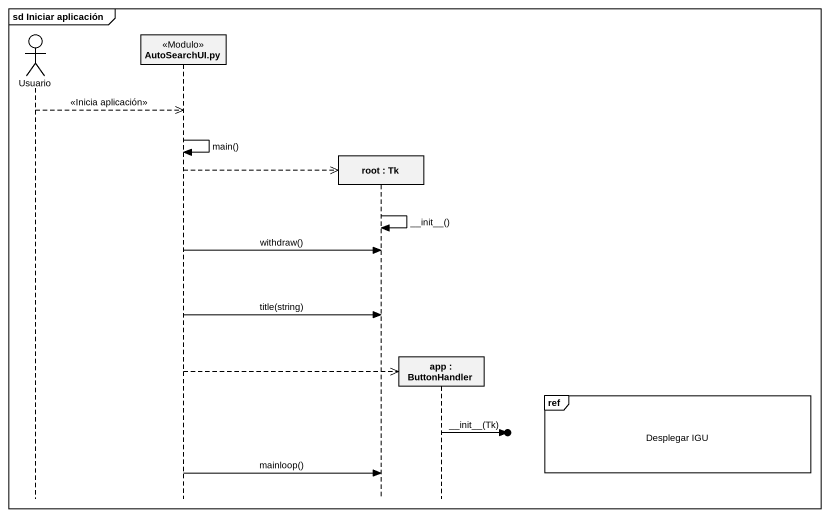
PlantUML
@startuml
mainframe sd Iniciar aplicación
hide footbox
actor Usuario
participant "AutoSearchUI.py" as AutoSearchUI_py <<Modulo>>
participant "root : Tk" as root
participant "app : ButtonHandler" as app

Usuario -->> AutoSearchUI_py : <<Inicia aplicación>>
AutoSearchUI_py -> AutoSearchUI_py : main()
AutoSearchUI_py -->> root **
root -> root : ~__init~__()
AutoSearchUI_py -> root : withdraw()
AutoSearchUI_py -> root : title(string)
AutoSearchUI_py -->> app **
ref over app : Desplegar IGU
app ->o] : ~__init~__(Tk)
AutoSearchUI_py -> root : mainloop()
@enduml
